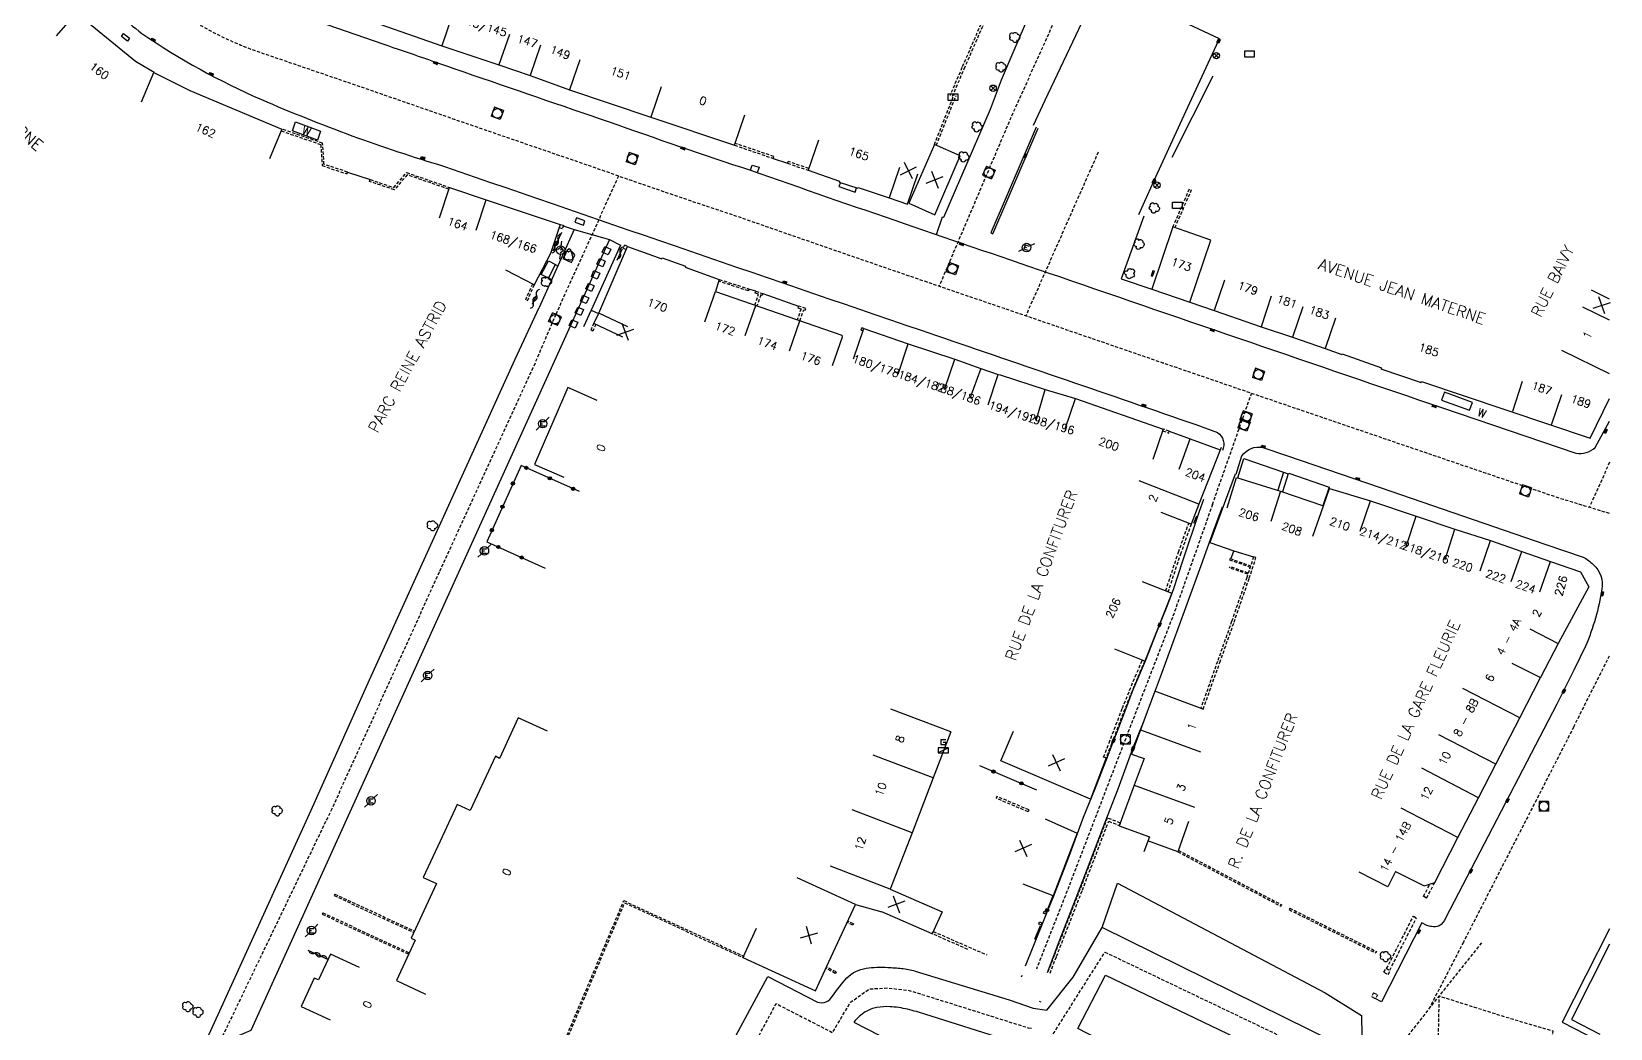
# Model space of a CAD drawing. Header units: millimetres. Extents: x 185000 to 186002, y 127000 to 128000.
# Drawn here: x 185753.5 to 186000.1, y 127197.4 to 127353.1 of the extents above; entities that cross this region are included whole.
import ezdxf
from ezdxf.enums import TextEntityAlignment as Align

# ---------------------------------------------------------------- set-up
doc = ezdxf.new("R2010")
doc.units = ezdxf.units.MM
doc.linetypes.add('DASHED', pattern=[0.75, 0.5, -0.25])
doc.layers.get('0').update_dxf_attribs({"linetype": 'CONTINUOUS'})
for name, color, linetype in [('W0001', 6, 'DASHED'), ('W0008', 7, 'CONTINUOUS'), ('W0100', 7, 'CONTINUOUS'), ('W0105', 7, 'CONTINUOUS'), ('W0112', 1, 'DASHED'), ('W0300', 7, 'CONTINUOUS'), ('W0302', 3, 'CONTINUOUS'), ('W0310', 3, 'CONTINUOUS'), ('W0322', 7, 'CONTINUOUS'), ('W0334', 7, 'CONTINUOUS'), ('W0400', 7, 'CONTINUOUS'), ('W0420', 7, 'CONTINUOUS'), ('W0432', 7, 'CONTINUOUS'), ('W0469', 7, 'CONTINUOUS'), ('W0471', 7, 'CONTINUOUS'), ('W0984', 7, 'CONTINUOUS'), ('W0989', 7, 'CONTINUOUS'), ('W0991', 7, 'CONTINUOUS'), ('W1102', 7, 'CONTINUOUS'), ('W1471', 7, 'CONTINUOUS')]:
    doc.layers.add(name, color=color, linetype=linetype)
doc.styles.get("Standard").update_dxf_attribs({"font": 'romans.shx', "width": 0.85})

# ---------------------------------------------------------------- blocks, each defined once
blk = doc.blocks.new('t322o')
at = {"color": 0, "linetype": 'Continuous'}
for radius in [0.25, 0.15]:
    blk.add_circle((0, 0), radius, dxfattribs=at)
blk = doc.blocks.new('t310o')
at = {"color": 0, "linetype": 'Continuous'}
for centre, start, end in [((-0.5, 0.38), 216.8699, 323.1304), ((0.5, -0.37), 36.8699, 143.1303)]:
    blk.add_arc(centre, 0.625, start, end, dxfattribs=at)
blk = doc.blocks.new('t991o')
at = {"color": 0, "linetype": 'Continuous'}
for p, q in [((-1, 1), (1, -1)), ((-1, -1), (1, 1))]:
    blk.add_line(p, q, dxfattribs=at)
blk = doc.blocks.new('T300')
for p, q in [((-0.8, 0.51), (-0.86, 0.34)), ((-0.86, 0.34), (-0.86, 0.17)), ((-0.86, 0.17), (-0.74, 0.06)), ((-0.69, 0.63), (-0.8, 0.51)), ((-0.8, -0.06), (-0.74, 0.06)), ((-0.74, 0.06), (-0.69, 0.11)), ((-0.57, 0.69), (-0.69, 0.63)), ((-0.46, 0.69), (-0.57, 0.69)), ((-0.29, 0.63), (-0.46, 0.69)), ((-0.29, 0.63), (-0.17, 0.74)), ((-0.23, 0.57), (-0.29, 0.63)), ((-0.17, 0.74), (-0.06, 0.8)), ((-0.06, 0.8), (0.06, 0.8)), ((0.06, 0.8), (0.23, 0.74)), ((0.23, 0.74), (0.34, 0.63)), ((0.34, 0.63), (0.4, 0.51)), ((0.46, 0.46), (0.34, 0.46)), ((0.4, 0.51), (0.4, 0.46)), ((0.57, 0.4), (0.46, 0.46)), ((0.57, 0.4), (0.69, 0.29)), ((0.69, 0.29), (0.74, 0.17)), ((0.74, 0.06), (0.69, -0.17)), ((0.74, 0.17), (0.74, 0.06)), ((-0.8, -0.17), (-0.8, -0.06)), ((-0.8, -0.23), (-0.8, -0.17)), ((-0.74, -0.34), (-0.8, -0.23)), ((-0.69, -0.4), (-0.74, -0.34)), ((-0.51, -0.46), (-0.69, -0.4)), ((-0.4, -0.46), (-0.51, -0.46)), ((-0.4, -0.46), (-0.34, -0.46)), ((-0.34, -0.46), (-0.34, -0.4)), ((-0.34, -0.51), (-0.34, -0.46)), ((-0.29, -0.63), (-0.34, -0.51)), ((-0.17, -0.74), (-0.29, -0.63)), ((-0.06, -0.8), (-0.17, -0.74)), ((0.06, -0.8), (-0.06, -0.8)), ((0.17, -0.74), (0.06, -0.8)), ((0.23, -0.69), (0.17, -0.74)), ((0.29, -0.46), (0.23, -0.46)), ((0.29, -0.63), (0.23, -0.69)), ((0.46, -0.4), (0.29, -0.46)), ((0.34, -0.51), (0.29, -0.63)), ((0.34, -0.51), (0.34, -0.46)), ((0.57, -0.34), (0.46, -0.4)), ((0.63, -0.29), (0.57, -0.34)), ((0.69, -0.17), (0.63, -0.29))]:
    blk.add_line(p, q)
blk = doc.blocks.new('T471')
for p, q in [((-0.333334, 0.333334), (-0.333334, -0.333334)), ((-0.333334, 0.333334), (0.333334, 0.333334)), ((-0.333334, 0), (0, 0)), ((0.500001, 0.500001), (1.000002, 1.000002)), ((-0.500001, -0.500001), (-1.000002, -1.000002)), ((-0.333334, -0.333334), (0.333334, -0.333334))]:
    blk.add_line(p, q)
blk.add_ellipse((0, 0), major_axis=(0.471405, 0.471405), ratio=1, start_param=5.4977871438, end_param=11.780972451)
blk = doc.blocks.new('T400')
for p, q in [((-0.15, 0.3), (0.15, 0.3)), ((-0.15, -0.25), (-0.15, 0.3)), ((-0.15, 0.15), (0.15, 0.15)), ((-0.15, 0), (0.15, 0)), ((0.15, 0.3), (0.15, -0.25)), ((-0.15, -0.15), (0.15, -0.15)), ((-0.15, -0.25), (-0.15, -0.3)), ((-0.15, -0.3), (0.15, -0.3)), ((0.15, -0.3), (0.15, -0.25))]:
    blk.add_line(p, q)
blk = doc.blocks.new('T420')
for p, q in [((0.75, 0.75), (-0.75, 0.75)), ((-0.75, 0.75), (-0.75, -0.75)), ((0.75, 0.75), (0.75, -0.75)), ((0.75, -0.75), (-0.75, -0.75))]:
    blk.add_line(p, q)
blk.add_ellipse((0, 0), major_axis=(-0.53, 0.53), ratio=1, start_param=3.926991, end_param=10.210176)
blk = doc.blocks.new('t112o')
at = {"color": 0, "linetype": 'Continuous'}
for p, q in [((-0.5, 0.5), (0.5, 0.5)), ((-0.5, -0.5), (-0.5, 0.5)), ((0.5, 0.5), (0.5, -0.5)), ((0.5, -0.5), (-0.5, -0.5))]:
    blk.add_line(p, q, dxfattribs=at)
blk = doc.blocks.new('T432')
at = {"flags": 128}
for points in [[(0.8, 0.8), (-0.8, 0.8)], [(-0.8, 0.8), (-0.8, 0)], [(0.8, 0.8), (-0.8, 0)], [(-0.8, 0), (0.8, 0)], [(-0.4, 2.1), (-0.4, 1.3)], [(-0.4, 1.3), (0.4, 1.3)], [(-0.39, 2.1), (0.41, 2.1)], [(0, 1.7), (0.4, 1.7)], [(0.4, 1.3), (0.4, 1.7)], [(0.8, 0), (0.8, 0.8)]]:
    blk.add_lwpolyline(points, dxfattribs=at)
blk = doc.blocks.new('T1471')
at = {"color": 0, "linetype": 'Continuous', "flags": 128}
blk.add_lwpolyline([(-0.75, -0.5), (-0.75, 0.5), (0.75, 0.5), (0.75, -0.5), (-0.75, -0.5)], dxfattribs=at)
blk = doc.blocks.new('T469')
at = {"color": 0, "linetype": 'Continuous', "flags": 128}
for points in [[(-0.35, 0.35), (0.35, -0.35)], [(-0.35, -0.35), (0.35, 0.35)]]:
    blk.add_lwpolyline(points, dxfattribs=at)
at = {"color": 0, "linetype": 'Continuous'}
blk.add_circle((0, 0), 0.5, dxfattribs=at)

msp = doc.modelspace()

# ---------------------------------------------------------------- linework, layer by layer
at = {"layer": 'W0001'}
for p, q in [((185994.39, 127244.47), (186000, 127255.6)), ((185994.39, 127244.47), (185977.17, 127210.85)), ((185977.17, 127210.85), (185971.8, 127200.46)), ((185909.19, 127197.47), (185909.89, 127197.37))]:
    msp.add_line(p, q, dxfattribs=at)
for points in [[(185975.1, 127469.52), (185952.05, 127447.35), (185944.69, 127432.34), (185936.32, 127414.45), (185934.02, 127409.75), (185927.82, 127396.33), (185920.29, 127380.25), (185917.83, 127373.4), (185917.16, 127366.64), (185915.72, 127360.22), (185906.5, 127339.71)], [(185835.39, 127308.91), (185831.84, 127300.57), (185817.19, 127268.65), (185800.43, 127231.7), (185783.04, 127195.52), (185773.71, 127173.49), (185755.47, 127135.41), (185739.22, 127098.78), (185737.94, 127094.6), (185733.74, 127084.94), (185724.33, 127064.23), (185719.57, 127054.14), (185716.17, 127049.99), (185712.64, 127047.31), (185708.91, 127044.94), (185704.85, 127043.08)], [(185937.97, 127279.24), (185931.98, 127262.27), (185923.59, 127240.54), (185915.27, 127218.84), (185910.46, 127206.61)], [(185980, 127210.74), (185971.58, 127200.19), (185963, 127189.15), (185955.25, 127174.04), (185948.75, 127160.52), (185941.25, 127146.6), (185934.3, 127132.51), (185926.74, 127118.03), (185923.01, 127111.32), (185920.49, 127105.15), (185906.81, 127076.25), (185890.72, 127044.14), (185874.33, 127012.27), (185868.2, 127005.43), (185861.12, 127000)]]:
    msp.add_lwpolyline(points, dxfattribs=at)
at = {"layer": 'W0001', "flags": 128}
msp.add_lwpolyline([(186000, 127277.81, 0.001774), (185992.3, 127280.15), (185971.49, 127287.23, -0.000957), (185911.5, 127307.78, -0.002116), (185863.38, 127324.35, -0.005592), (185841.26, 127331.93, -0.000566), (185818.58, 127339.73, 0.000831), (185805.95, 127344.11), (185797.35, 127347.06), (185790.29, 127349.48, -0.066146), (185777.81, 127355.37, -0.009542), (185774.32, 127357.63, -0.003353), (185767.03, 127363.62, -0.003353)], format="xyb", dxfattribs=at)
for points in [[(185906.5, 127339.71), (185895.27, 127313.32)], [(185920.13, 127334.29), (185908.81, 127308.7)], [(185845.2, 127330.54), (185835.39, 127308.91)], [(185937.97, 127279.24), (185944.08, 127296.59)], [(186000, 127285.82), (185996.82, 127278.78)], [(185912.71, 127195.9), (185921.17, 127209.29)], [(185921.17, 127209.29), (185946.79, 127197.03), (185962.99, 127189.13)], [(185758.22, 127000), (185760.17, 127003.73), (185770.3, 127023.16), (185783.46, 127048.32), (185798.59, 127077.27), (185806.76, 127093.32), (185819.38, 127117.45), (185838.81, 127154.42), (185843.18, 127152.01), (185845.33, 127155.77), (185851.86, 127167.94), (185868.14, 127198.09), (185869.82, 127201.24), (185878.63, 127196.72), (185880.2, 127199.38), (185881.45, 127201.47), (185884.38, 127203.55), (185887.23, 127203.69), (185890.61, 127203.31), (185909.19, 127197.47)], [(185900.53, 127000), (185916.66, 127031.53), (185919.81, 127039.44), (185924.99, 127050.66), (185958.24, 127123.26), (185966.63, 127135.46), (185966.63, 127135.46), (185976.19, 127154.28), (185988.44, 127178.41), (185990.11, 127189.86), (185991.18, 127196.92), (185983.71, 127199.13), (185973.35, 127202.41), (185972.86, 127178.75), (185967.23, 127167.79), (185949.81, 127133.37), (185947.25, 127128.28)]]:
    msp.add_lwpolyline(points, dxfattribs=at)
at = {"layer": 'W0008'}
for points in [[(185903.31, 127341), (185905, 127345.57), (185906.98, 127350.22), (185909.38, 127355.78), (185911.4, 127360.41), (185913.22, 127365.02), (185913.68, 127366.4), (185913.97, 127366.99), (185914.65, 127369.99), (185915.17, 127372.92), (185915.27, 127374.06), (185914.78, 127376.5), (185916.8, 127380.82), (185923.42, 127394.6), (185929.28, 127406.76), (185930.89, 127410.01), (185931.12, 127410.77), (185931.15, 127411.31), (185931.14, 127411.98), (185930.93, 127412.58), (185930.64, 127413.1), (185930.27, 127413.47), (185930.01, 127413.7), (185920.85, 127417.91)], [(185926.47, 127324.54), (185928.83, 127329.76), (185934.14, 127341.29), (185938.93, 127351.66), (185939.05, 127351.97), (185931.81, 127355.35), (185928.19, 127357.05), (185928.62, 127357.92), (185920.87, 127361.46), (185920.68, 127361.2), (185916.1, 127351.46), (185911.79, 127342.36), (185909.99, 127338.45)], [(185838.3, 127322.2), (185832.81, 127310.01)], [(185843.78, 127320.61), (185837.95, 127307.75)], [(185936.55, 127279.99), (185935.91, 127278.12), (185933.27, 127270.35), (185931.84, 127265.9), (185930.75, 127263.01), (185929.72, 127260.46), (185927.44, 127254.77), (185925.5, 127250.09), (185924.21, 127246.8), (185923.04, 127243.67), (185922.52, 127242.35), (185921.37, 127239.35), (185919.55, 127234.65), (185917.8, 127230.31), (185915.53, 127224.21), (185913.14, 127218.05), (185911.94, 127215.13), (185909.91, 127210.04), (185908.73, 127207.11)], [(185912.18, 127206.11), (185914.01, 127210.96), (185917.78, 127220.6), (185921.22, 127229.59), (185923.26, 127234.79), (185925.55, 127241.09), (185927.18, 127245.24), (185929.84, 127252.29), (185933.82, 127263.15), (185936.21, 127269.68), (185938.18, 127275.21), (185939.52, 127278.88)]]:
    msp.add_lwpolyline(points, dxfattribs=at)
for points in [[(185812.71, 127394.73), (185805.2, 127384.46), (185793.42, 127368.26, 0.05922), (185790.35, 127360.32, 0.31414), (185791.19, 127357.4, 0.120904), (185792.57, 127356.62), (185799.78, 127354.16), (185808.39, 127351.2, -0.000831), (185821.04, 127346.82, 0.000566), (185843.74, 127339.01, 0.005617), (185865.79, 127331.45, 0.002119), (185913.93, 127314.88, 0.000957), (185973.9, 127294.32), (185973.9, 127294.32), (185994.73, 127287.25, 0.238489), (185997.72, 127288.12), (185997.72, 127288.12), (186000, 127292.27)], [(185763.17, 127359.03, 0.003453), (185770.74, 127352.81, 0.046547), (185789.42, 127342.51, 0.030223), (185818.01, 127332.05, 0.000743), (185894.87, 127305.62, -0.001684), (185935.39, 127291.7)], [(185935.39, 127291.7), (185935.39, 127291.7), (185938.75, 127290.47, -0.36581), (185939.53, 127287.65)], [(185941.65, 127283.95), (185942.58, 127286.83, -0.312266), (185945.84, 127288.14), (185949.67, 127286.81), (185964.18, 127281.86), (185990.06, 127272.99), (185995.85, 127271.01, -0.081), (185997.44, 127269.83, -0.276357), (185998.76, 127265.98, -0.063369), (185996.25, 127257.11), (185994.46, 127253.46), (185991.74, 127248.05)], [(185991.74, 127248.05), (185974.38, 127214.59, -0.15431), (185973.37, 127213.38, -0.144667), (185972.19, 127213.27, -0.09776), (185971.46, 127213.46), (185970.69, 127213.85), (185964.36, 127201.5), (185963.36, 127202.04)]]:
    msp.add_lwpolyline(points, format="xyb", dxfattribs=at)
at = {"layer": 'W0008', "flags": 128}
for points in [[(185739.71, 127105.02), (185761.64, 127153.3), (185772.43, 127177.15), (185782.95, 127200.13), (185797.19, 127231.46), (185806.32, 127251.85), (185829.08, 127301.93), (185832.81, 127310.01), (185832.81, 127310.01)], [(186000, 127212.91), (185992.58, 127198.32), (186000, 127194.55)], [(185916.93, 127197.35), (185921.25, 127205.69), (185945.39, 127194.13), (185958.48, 127187.74), (185953.61, 127178.35), (185916.93, 127197.35), (185916.93, 127197.35)]]:
    msp.add_lwpolyline(points, dxfattribs=at)
for points in [[(185837.95, 127307.75), (185787.77, 127197.02), (185785.2, 127195.96), (185779.43, 127183.36), (185780.32, 127180.8), (185774.11, 127166.96), (185758.14, 127131.86), (185755.71, 127131.08), (185739.64, 127095.65), (185740.69, 127093.45), (185727.91, 127065.24), (185723.26, 127055.09, -0.0161), (185722.41, 127053.36, -0.0244), (185721.41, 127051.69, -0.0394), (185720.05, 127049.96, -0.057), (185718.39, 127048.52), (185714.37, 127045.81), (185714.37, 127045.81)], [(185849.08, 127169.44), (185865.36, 127199.58), (185868.5, 127205.48), (185876.27, 127201.48, 0.3823), (185878.61, 127202.43, -0.0225), (185880.85, 127205.26, -0.1562), (185883.88, 127206.78, -0.0542), (185887.25, 127206.89, -0.0171), (185889.42, 127206.74, -0.0468), (185891.52, 127206.33), (185906.21, 127201.85), (185909.94, 127200.55), (185912.12, 127200.24), (185916.19, 127205.36), (185920.72, 127213.13), (185923.13, 127220.06), (185955.58, 127202.92), (185961.25, 127199.39), (185961.35, 127193.07), (185920.72, 127213.13), (185920.72, 127213.13)], [(185906.22, 127195.45), (185893.06, 127199.58, 0.0181), (185890.36, 127200.35, 0.0491), (185887.57, 127200.76, 0.0551), (185885.57, 127200.63, 0.0907), (185883.75, 127199.96, 0.0509), (185882.81, 127199.23, 0.0162), (185881.95, 127198.36), (185887.93, 127195.26), (185933.59, 127171.29), (185946.44, 127164.68), (185950.78, 127172.96), (185906.22, 127195.45), (185906.22, 127195.45)]]:
    msp.add_lwpolyline(points, format="xyb", dxfattribs=at)
at = {"layer": 'W0100'}
for p, q in [((185833.12, 127315.17), (185834.26, 127317.32)), ((185834.26, 127317.32), (185835.38, 127316.72)), ((185834.24, 127314.58), (185833.12, 127315.17)), ((185834.24, 127314.58), (185835.38, 127316.72)), ((185996.95, 127289.57), (186000, 127295.79)), ((185965.35, 127219.51), (185960.9, 127221.78)), ((185966.58, 127221.91), (185965.35, 127219.51))]:
    msp.add_line(p, q, dxfattribs=at)
for points in [[(185760.85, 127355.55), (185760.95, 127355.66), (185769.78, 127348.52), (185772.67, 127346.77), (185772.64, 127346.72), (185778.25, 127343.93), (185792.63, 127337.87), (185790.69, 127333.26)], [(185803.58, 127355.76), (185817.6, 127350.89), (185826.52, 127347.92), (185831.38, 127346.26), (185837.56, 127343.99), (185850.23, 127339.77), (185863.31, 127335.36), (185864.91, 127340.1)], [(185876.42, 127336.17), (185874.81, 127331.44), (185879.72, 127329.76), (185879.67, 127329.61), (185882.58, 127328.63), (185882.63, 127328.77), (185887.48, 127327.12), (185890.33, 127326.16), (185891.93, 127330.9)], [(185817.22, 127324.03), (185818.81, 127328.77), (185824.53, 127326.85), (185836.1, 127323), (185834.59, 127318.45), (185832.02, 127313.53), (185827.59, 127315.84)], [(185845.89, 127305.36), (185841.37, 127307.5), (185842.13, 127309.1), (185846.63, 127319.55), (185851.96, 127317.63), (185852, 127317.76), (185855.66, 127316.45), (185855.61, 127316.32), (185860.94, 127314.4), (185860.34, 127312.52), (185880.09, 127305.67), (185880.12, 127305.36), (185878.57, 127300.9)], [(185881.9, 127301.97), (185883.52, 127306.7), (185890.44, 127304.32), (185897.73, 127301.94), (185901.77, 127300.5), (185900.09, 127295.79)], [(185902.96, 127294.8), (185904.52, 127299.55), (185904.83, 127299.46), (185911.83, 127297.17), (185916.57, 127295.78), (185930.29, 127291), (185928.65, 127286.28)], [(185939.32, 127288.12), (185937.19, 127282.71), (185935.83, 127279.27), (185934.63, 127276.16), (185929.97, 127277.96)], [(185932.78, 127284.76), (185934.47, 127289.47), (185939.18, 127287.78)], [(185941.51, 127283.99), (185937.57, 127273.27), (185941.29, 127271.97), (185944.36, 127271.04)], [(185940.24, 127278.7), (185941.73, 127283.47), (185948.6, 127281.33), (185955.3, 127279), (185956.26, 127281.73), (185962.65, 127279.81), (185969.79, 127277.38), (185975.84, 127275.38), (185981.42, 127273.58), (185986.3, 127271.9), (185990.75, 127270.33), (185995.45, 127268.71), (185996.74, 127266.36), (185991.98, 127257.49), (185989.22, 127252.18)], [(185926.97, 127267.2), (185931.61, 127265.35), (185927.39, 127254.75), (185922.74, 127256.6)], [(185966.58, 127221.91), (185971.02, 127219.65), (185972.69, 127220.19), (185976.3, 127227.19), (185979.53, 127233.42), (185982.23, 127238.63), (185985.98, 127245.89), (185989.22, 127252.18)], [(185936.36, 127247.29), (185928.97, 127250.05), (185926.73, 127244.04), (185925.32, 127240.24), (185927.3, 127239.53), (185925.76, 127235.39), (185923.42, 127229.02), (185928.11, 127227.29)], [(185897.08, 127243.72), (185894.34, 127236.5), (185891.05, 127227.95), (185887.63, 127219.12), (185887.64, 127219.12), (185895.76, 127215.58), (185894.2, 127212.15), (185886.31, 127215.58)], [(185921.35, 127239.62), (185918.9, 127233.19), (185904.92, 127239.2), (185906.89, 127243.79)], [(185911.83, 127230.12), (185916.84, 127227.89), (185913.07, 127218.1), (185908.4, 127219.9)]]:
    msp.add_lwpolyline(points, dxfattribs=at)
for points in [[(185794.28, 127337.61), (185794.77, 127339.02), (185798.66, 127337.54), (185798.17, 127336.13)], [(185894.53, 127335.47), (185890.56, 127326.29), (185894.59, 127324.51), (185898.56, 127333.69)], [(185931.8, 127322.59), (185928.5, 127312.89), (185934.41, 127310.84), (185937.71, 127320.54)], [(185928.68, 127315.75), (185928.38, 127314.97), (185928.6, 127314.88), (185928.9, 127315.67)], [(185974.2, 127296.78), (185973.75, 127295.55), (185978.14, 127293.95), (185978.58, 127295.17)]]:
    msp.add_lwpolyline(points, close=True, dxfattribs=at)
at = {"layer": 'W0100', "flags": 128}
for points in [[(185939.85, 127314.29), (185938.21, 127309.56), (185945.56, 127307.01), (185950.46, 127305.38), (185955.59, 127303.62), (185958.19, 127302.66)], [(185958.19, 127302.66), (185958.24, 127302.79), (185964.35, 127300.59), (185964.29, 127300.41), (185970.55, 127298.27), (185970.61, 127298.46), (185996.95, 127289.57)], [(185841.89, 127295.48), (185837.31, 127297.49), (185832.06, 127285.5), (185836.64, 127283.49), (185836.64, 127283.49)], [(185834.09, 127243.8), (185829.55, 127245.9), (185826.61, 127239.56), (185825.97, 127239.9), (185822.03, 127231.39), (185819.99, 127232.33), (185817.35, 127226.64), (185814.71, 127220.94), (185816.75, 127219.99), (185812.8, 127211.48), (185813.46, 127211.18), (185810.52, 127204.84), (185815.06, 127202.73), (185815.06, 127202.73)], [(185934.22, 127229.68), (185932.55, 127224.96), (185927.89, 127226.69)], [(185928.11, 127227.29), (185927.27, 127224.96)], [(185866.72, 127212.99), (185864.64, 127208.44), (185875.98, 127203.24), (185878.07, 127207.78), (185882.19, 127216.75), (185886.31, 127215.58)], [(185804.77, 127206.87), (185800.23, 127208.97), (185798.36, 127204.94), (185797.65, 127205.24), (185795.61, 127200.78), (185800.16, 127198.7), (185800.16, 127198.7)], [(186000, 127210.51), (185994.03, 127198.76), (185998.48, 127196.49), (185998.48, 127196.49)]]:
    msp.add_lwpolyline(points, dxfattribs=at)
at = {"layer": 'W0105'}
for p, q in [((185935.45, 127277.42), (185935.01, 127276.27)), ((185940.91, 127270.82), (185941.31, 127271.96))]:
    msp.add_line(p, q, dxfattribs=at)
at = {"layer": 'W0112'}
for p, q in [((185934.63, 127276.15), (185933.03, 127271.63)), ((185933.03, 127271.63), (185931.04, 127265.63)), ((185940.71, 127270.79), (185943.92, 127269.65)), ((185943.55, 127268.52), (185940.74, 127269.5)), ((185938.74, 127254.68), (185936.15, 127247.39)), ((185922.2, 127241.84), (185921.34, 127239.62)), ((185904.29, 127233.62), (185904.16, 127233.34)), ((185909.29, 127231.51), (185904.29, 127233.62)), ((185932.55, 127224.96), (185948.67, 127216.45)), ((185932.63, 127225.2), (185948.79, 127216.67)), ((185800.89, 127218.35), (185800.78, 127218.12)), ((185800.78, 127218.12), (185813.21, 127212.36)), ((185800.89, 127218.35), (185813.32, 127212.59)), ((185970.93, 127217.99), (185971.97, 127219.96)), ((185971.42, 127217.73), (185972.69, 127220.19)), ((185832.8, 127185.98), (185846.03, 127217.33)), ((185833.03, 127185.88), (185846.16, 127217)), ((185846.03, 127217.33), (185864.75, 127208.67)), ((185846.16, 127217), (185864.65, 127208.44)), ((185948.67, 127216.45), (185948.79, 127216.67)), ((185950.04, 127216.16), (185949.93, 127215.93)), ((185949.93, 127215.93), (185963.47, 127209.16)), ((185950.04, 127216.16), (185963.58, 127209.39)), ((185971.42, 127217.73), (185970.93, 127217.99)), ((185799.04, 127215.42), (185798.94, 127215.2)), ((185798.94, 127215.2), (185812.43, 127208.95)), ((185799.04, 127215.42), (185812.53, 127209.17)), ((185881.79, 127213.5), (185880.88, 127213.91)), ((185881.89, 127213.73), (185880.99, 127214.14)), ((185881.89, 127213.73), (185881.79, 127213.5)), ((185911.21, 127213.53), (185910.84, 127213.68)), ((185911.34, 127213.85), (185911.21, 127213.53)), ((185911.93, 127215.2), (185911.56, 127215.35)), ((185912.05, 127215.52), (185911.93, 127215.2)), ((185965.16, 127206.72), (185969.35, 127214.89)), ((185965.65, 127206.46), (185969.84, 127214.64)), ((185969.35, 127214.89), (185969.84, 127214.64)), ((185899.77, 127209.71), (185894.2, 127212.15)), ((185864.75, 127208.67), (185864.65, 127208.44)), ((185963.58, 127209.39), (185963.47, 127209.16)), ((185879.06, 127205.97), (185877.59, 127206.74)), ((185879.17, 127206.19), (185877.69, 127206.96)), ((185879.17, 127206.19), (185879.06, 127205.97)), ((185964.75, 127206.16), (185965.08, 127206.76)), ((185964.75, 127206.16), (185965.41, 127205.8)), ((185965.08, 127206.76), (185965.74, 127206.41)), ((185965.41, 127205.8), (185965.74, 127206.41)), ((185908.21, 127205.63), (185908.11, 127205.4)), ((185911.2, 127201.48), (185910.97, 127201.58)), ((185963.13, 127202.94), (185962.83, 127202.33)), ((185962.83, 127202.33), (185963.46, 127202.02)), ((185963.13, 127202.94), (185963.76, 127202.63)), ((185963.76, 127202.63), (185963.46, 127202.02))]:
    msp.add_line(p, q, dxfattribs=at)
for points in [[(185920.3, 127417.42), (185920.14, 127417.06), (185923.82, 127415.35), (185923.77, 127415.24), (185927.42, 127413.57), (185927.32, 127413.37), (185927.42, 127413.34), (185924.32, 127406.29), (185917.65, 127391), (185912.81, 127379.82), (185906.5, 127365.26), (185901.79, 127354.27), (185898.84, 127347.48), (185896.98, 127343.15)], [(185897.36, 127343.02), (185899.21, 127347.32), (185902.16, 127354.12), (185906.87, 127365.1), (185913.18, 127379.66), (185918.01, 127390.84), (185924.68, 127406.13), (185927.97, 127413.58), (185927.89, 127413.61), (185927.97, 127413.77), (185924.31, 127415.44), (185924.36, 127415.55)], [(185894.53, 127335.47), (185897.63, 127343.26)], [(185894.83, 127335.33), (185897.94, 127343.14)], [(185792.52, 127337.6), (185798.7, 127335.47), (185798.91, 127332.17), (185802.8, 127330.88), (185802.89, 127331.16), (185799.2, 127332.39), (185798.99, 127335.69), (185792.63, 127337.87)], [(185863.31, 127335.36), (185869.35, 127333.31), (185869.45, 127333.6), (185863.41, 127335.65)], [(185874.91, 127331.72), (185871.69, 127332.83), (185871.6, 127332.55), (185874.81, 127331.44)], [(185818.71, 127328.48), (185812.19, 127330.74), (185810.19, 127328.4), (185806.31, 127329.7), (185806.41, 127329.99), (185810.1, 127328.75), (185812.1, 127331.09), (185818.81, 127328.77)], [(185836.1, 127323), (185836.59, 127322.86), (185836.44, 127322.3), (185835.93, 127322.47)], [(185846.63, 127319.55), (185846.14, 127319.77), (185845.92, 127319.27), (185846.42, 127319.05)], [(185860.94, 127314.4), (185865.58, 127312.89), (185865.48, 127312.61), (185860.85, 127314.12)], [(185831.76, 127313.67), (185830.57, 127310.98)], [(185832.02, 127313.53), (185830.85, 127310.86)], [(185866.49, 127310.38), (185867.08, 127312.08), (185866.53, 127312.26), (185866.63, 127312.54), (185867.75, 127312.18), (185867.66, 127311.9), (185867.42, 127311.97), (185866.83, 127310.27)], [(185873.52, 127307.94), (185874.12, 127309.65), (185874.36, 127309.57), (185874.46, 127309.85), (185873.33, 127310.24), (185873.23, 127309.96), (185873.71, 127309.79), (185873.11, 127308.09)], [(185841.64, 127307.37), (185841.19, 127306.33), (185840.91, 127306.45), (185841.37, 127307.5)], [(185883.52, 127306.7), (185883.18, 127306.82), (185883.07, 127306.48), (185883.4, 127306.36)], [(185930.19, 127290.72), (185931.13, 127290.39), (185931.23, 127290.68), (185930.29, 127291)], [(185932.65, 127271.76), (185934.26, 127276.29), (185934.63, 127276.15)], [(185931.04, 127265.63), (185930.66, 127265.75), (185932.65, 127271.76)], [(185944.38, 127271.04), (185943.33, 127267.82), (185940.96, 127260.96), (185938.74, 127254.68)], [(185940.71, 127270.79), (185940.61, 127270.6), (185943.86, 127269.46)], [(185943.71, 127267.7), (185944.76, 127270.92), (185944.38, 127271.04)], [(185936.15, 127247.39), (185936.52, 127247.26), (185939.12, 127254.55), (185941.34, 127260.83), (185943.71, 127267.7)], [(185943.49, 127268.34), (185940.64, 127269.33), (185940.74, 127269.5)], [(185927.39, 127254.76), (185926.27, 127252.16), (185924.27, 127247.25), (185922.2, 127241.84)], [(185925.9, 127252.32), (185927.02, 127254.91), (185927.39, 127254.76)], [(185921.34, 127239.62), (185920.97, 127239.76), (185921.83, 127241.98), (185923.9, 127247.4), (185925.9, 127252.32)], [(185909.29, 127231.51), (185909.16, 127231.22), (185904.16, 127233.34)], [(185923.58, 127229.45), (185921.53, 127230.26), (185917.27, 127219.1), (185913.24, 127208.75), (185912.22, 127206.1)], [(185912.61, 127205.98), (185913.61, 127208.61), (185917.65, 127218.96), (185921.76, 127229.74)], [(185921.76, 127229.74), (185923.43, 127229.08), (185923.58, 127229.45)], [(185911.56, 127215.35), (185911.68, 127215.67), (185912.05, 127215.52)], [(185910.84, 127213.68), (185910.96, 127214), (185911.34, 127213.85)], [(185894.2, 127212.15), (185894.36, 127212.52), (185902.75, 127208.85)]]:
    msp.add_lwpolyline(points, dxfattribs=at)
at = {"layer": 'W0112', "flags": 128}
for points in [[(185931.8, 127322.59), (185934.42, 127328.61)], [(185932.12, 127322.48), (185934.73, 127328.48)]]:
    msp.add_lwpolyline(points, dxfattribs=at)
at = {"layer": 'W0302'}
msp.add_line((185938.05, 127346.15), (185931.63, 127333.46), dxfattribs=at)
at = {"layer": 'W0310'}
msp.add_line((185796.69, 127209.6), (185799.85, 127208.14), dxfattribs=at)
for points in [[(185836.28, 127321.74), (185834.96, 127318.83)], [(185844.97, 127317.38), (185845.8, 127319.23)], [(185832.41, 127311.92), (185831.72, 127310.48)]]:
    msp.add_lwpolyline(points, dxfattribs=at)
at = {"layer": 'W0322'}
for p, q in [((185901.58, 127238.43), (185910.46, 127234.66)), ((185913.02, 127218.06), (185912.05, 127215.6)), ((185910.23, 127211.31), (185911.09, 127213.46))]:
    msp.add_line(p, q, dxfattribs=at)
at = {"layer": 'W0322', "flags": 128}
msp.add_lwpolyline([(185839.1, 127281.24), (185829.98, 127285.34), (185824.61, 127273.4), (185833.73, 127269.3), (185833.73, 127269.3)], dxfattribs=at)
at = {"layer": 'W0334'}
for points in [[(185768.5, 127351.62), (185767.57, 127352.35), (185767.91, 127352.8), (185768.84, 127352.07)], [(185838.63, 127324.01), (185838.38, 127323.32), (185839.71, 127322.88), (185839.96, 127323.57)], [(185837.18, 127318.92), (185836.52, 127317.65), (185837.87, 127317.04), (185838.17, 127317.68), (185837.75, 127318.94), (185837.51, 127319.17)]]:
    msp.add_lwpolyline(points, close=True, dxfattribs=at)
for points in [[(185894.86, 127321.39), (185895.82, 127324.19), (185896, 127324.12), (185903.31, 127341)], [(185910.45, 127338.16), (185905.59, 127326.87), (185903.35, 127321.68), (185903.67, 127321.54), (185905.91, 127326.73), (185910.76, 127338.02)], [(185865.79, 127331.45), (185866.06, 127332.27), (185867.18, 127331.91), (185866.88, 127331.07)], [(185869.35, 127333.31), (185871.6, 127332.55)], [(185802.89, 127331.16), (185806.41, 127329.99)], [(185879.85, 127329.55), (185879.63, 127328.9), (185882.14, 127328.03), (185882.37, 127328.7)], [(185927.23, 127324.27), (185923.72, 127314.5), (185928.5, 127312.89)], [(185836.56, 127322.75), (185838.3, 127322.2), (185843.78, 127320.61), (185845.52, 127319.75), (185840.95, 127309.59), (185839.72, 127306.97)], [(185866.63, 127312.54), (185865.58, 127312.89)], [(185934.41, 127310.84), (185938.21, 127309.56)], [(185901.77, 127300.5), (185904.52, 127299.55)], [(185931.23, 127290.68), (185934.47, 127289.47)], [(185941.93, 127283.41), (185942.86, 127286.39), (185949.04, 127284.27), (185949.8, 127284.04), (185949.84, 127284.04), (185949.9, 127284.12), (185956.21, 127281.92), (185955.21, 127279.03)]]:
    msp.add_lwpolyline(points, dxfattribs=at)
at = {"layer": 'W0334', "flags": 128}
for points in [[(185834.7, 127314.22), (185834.23, 127314.48)], [(185835.72, 127316.49), (185835.36, 127316.65)], [(185867.75, 127312.18), (185873.33, 127310.24)], [(185840.95, 127309.59), (185842.1, 127309.05)], [(185949.04, 127284.27), (185948.16, 127281.46)], [(185949.8, 127284.04), (185948.91, 127281.22)]]:
    msp.add_lwpolyline(points, dxfattribs=at)
at = {"layer": 'W1102'}
for p, q in [((185757.42, 127352.43), (185760.7, 127356.2)), ((185819.23, 127355.62), (185817.6, 127350.89)), ((185828.15, 127352.65), (185826.52, 127347.92)), ((185833.01, 127350.98), (185831.38, 127346.26)), ((185770.7, 127342.12), (185772.64, 127346.72)), ((185839.18, 127348.72), (185837.56, 127343.99)), ((185851.87, 127344.49), (185850.23, 127339.77)), ((185889.07, 127331.86), (185887.48, 127327.12)), ((185822.95, 127322.1), (185824.53, 127326.85)), ((185858.7, 127307.79), (185860.34, 127312.52)), ((186000, 127311.31), (185997.15, 127312.72)), ((185865, 127305.61), (185866.64, 127310.33)), ((185947.14, 127311.76), (185945.56, 127307.01)), ((185952.09, 127310.11), (185950.46, 127305.38)), ((186000, 127308.01), (185995.83, 127310.04)), ((185846.65, 127306.96), (185842.13, 127309.1)), ((185871.89, 127303.22), (185873.52, 127307.94)), ((185957.21, 127308.34), (185955.59, 127303.62)), ((185888.89, 127299.57), (185890.44, 127304.32)), ((186000, 127299.65), (185992.54, 127303.28)), ((185896.11, 127297.2), (185897.73, 127301.94)), ((185910.42, 127292.37), (185911.83, 127297.17)), ((185986.32, 127298.43), (185984.83, 127293.74)), ((185914.95, 127291.04), (185916.57, 127295.78)), ((185992.49, 127296.35), (185990.89, 127291.61)), ((185935.83, 127279.27), (185926.53, 127282.94)), ((185961.04, 127275.07), (185962.65, 127279.81)), ((185953.66, 127274.27), (185955.3, 127279)), ((185968.22, 127272.64), (185969.79, 127277.38)), ((185974.3, 127270.62), (185975.84, 127275.38)), ((185979.8, 127268.85), (185981.42, 127273.58)), ((185984.64, 127267.18), (185986.3, 127271.9)), ((185989.12, 127265.6), (185990.75, 127270.33)), ((185987.54, 127259.8), (185991.98, 127257.49)), ((185984.75, 127254.42), (185989.22, 127252.18)), ((185985.98, 127245.89), (185977.09, 127250.48)), ((185897.08, 127243.72), (185887.73, 127247.27)), ((185926.73, 127244.04), (185936.11, 127240.56)), ((185982.23, 127238.63), (185973.34, 127243.22)), ((185894.34, 127236.5), (185884.99, 127240.05)), ((185979.53, 127233.42), (185970.66, 127238.03)), ((185925.76, 127235.39), (185935.14, 127231.92)), ((185891.05, 127227.95), (185881.71, 127231.54)), ((185976.3, 127227.19), (185967.42, 127231.79)), ((185882.19, 127216.75), (185873.1, 127220.92)), ((185887.63, 127219.12), (185878.31, 127222.72))]:
    msp.add_line(p, q, dxfattribs=at)
at = {"layer": 'W1102', "flags": 128}
msp.add_lwpolyline([(185948.6, 127281.33), (185947.11, 127276.55)], dxfattribs=at)

# ---------------------------------------------------------------- block references
at = {"layer": 'W0112', "rotation": 245.755899756798}
for p in [(185843.32, 127318.88), (185842.48, 127317.01), (185841.62, 127315.11), (185839.9, 127311.27), (185840.74, 127313.15), (185839.08, 127309.42), (185838.17, 127307.44)]:
    msp.add_blockref('t112o', p, dxfattribs=at)
at = {"layer": 'W0300'}
for p in [(185907.14, 127352.19), (185904.97, 127347.55), (185816.17, 127275.9), (185791.93, 127231.34), (185965.02, 127208.57), (185777.95, 127200.75), (185779.56, 127199.89)]:
    msp.add_blockref('T300', p, dxfattribs=at)
for p, rotation in [((185901.24, 127338.2), 345.733538670738), ((185899.18, 127333.51), 345.733538670738), ((185928.93, 127325.51), 340.982564768025), ((185837.41, 127318.11), 217.528440825152), ((185926.55, 127319.86), 340.982564768025), ((185833.83, 127314.02), 217.528440825152), ((185925.01, 127315.26), 250.243729630412)]:
    msp.add_blockref('T300', p, dxfattribs=dict(at, rotation=rotation))
at = {"layer": 'W0310'}
for p, rotation in [((185835.25, 127319.46), 245.588140861613), ((185835.76, 127320.6), 245.588140861613), ((185845.48, 127318.52), 66.13630317307671), ((185832.41, 127311.92), 244.452029557814), ((185831.87, 127310.79), 244.452029557814), ((185797.74, 127209.12), 335.1527613461547), ((185798.79, 127208.63), 335.1527613461547)]:
    msp.add_blockref('t310o', p, dxfattribs=dict(at, rotation=rotation))
at = {"layer": 'W0322'}
for p, rotation in [((185830.81, 127284.96), 155.7850296663216), ((185828.71, 127282.52), 245.785452678796), ((185834.46, 127283.32), 155.7850296663216), ((185838.11, 127281.68), 155.7850296663216), ((185827.07, 127278.88), 245.785452678796), ((185825.43, 127275.23), 245.785452678796), ((185826.43, 127272.58), 335.785552215143), ((185830.08, 127270.94), 335.785552215143), ((185903.76, 127237.5), 337.0260424377151), ((185908.14, 127235.65), 337.0260424377151), ((185912.15, 127215.85), 248.4198067274168)]:
    msp.add_blockref('t322o', p, dxfattribs=dict(at, rotation=rotation))
at = {"layer": 'W0400'}
for p, rotation in [((185772.56, 127351.8), 59.53549043825699), ((185938.93, 127351.66), 155.2022185873577), ((185781.61, 127346.48), 63.48524736529896), ((185816.64, 127348.21), 71.596437258981), ((185855.29, 127334.88), 70.85843431426296), ((185908.72, 127333.7), 336.621113748671), ((185814.68, 127333.37), 71.47014992969397), ((185928.83, 127329.76), 155.5963207711913), ((185898.8, 127319.9), 71.23461822538201), ((185871.18, 127313.93), 71.005753207835), ((185937.97, 127306.46), 70.87358918463505), ((185927.29, 127294.69), 69.79796999451496), ((185972.62, 127294.58), 72.40544125846503), ((185999.37, 127290.68), 151.7022220694235), ((185945.93, 127288.28), 70.80254623315197), ((185960.67, 127283.24), 73.21307963584906), ((185998.86, 127265.3), 349.3222025733492), ((185929.72, 127260.46), 338.0791390152161), ((185992.86, 127250.07), 332.997160386686), ((185922.52, 127242.35), 338.5006644122583), ((185925.55, 127241.09), 160.0062711561465), ((185984.05, 127232.98), 332.4378960811484), ((185978.33, 127221.95), 332.6786602493914), ((185970.19, 127212.51), 334.7758561736654)]:
    msp.add_blockref('T400', p, dxfattribs=dict(at, rotation=rotation))
at = {"layer": 'W0420'}
for p, rotation in [((185826.26, 127340.33), 339.822539577179), ((185847.34, 127333.26), 341.4035736842591), ((185903.06, 127331.08), 66.56983543244571), ((185897.35, 127316.07), 341.234618225382), ((185835.28, 127308.18), 245.755899756798), ((185945.15, 127299.55), 341.104181531058), ((185942.9, 127291.65), 340.802546233152), ((185943.22, 127292.91), 340.802546233152), ((185986.87, 127281.34), 341.104181531058)]:
    msp.add_blockref('T420', p, dxfattribs=dict(at, rotation=rotation))
for p in [(185924.35, 127242.51), (185989.73, 127232.06)]:
    msp.add_blockref('T420', p, dxfattribs=at)
at = {"layer": 'W0432'}
msp.add_blockref('T432', (185895.92, 127240.41), dxfattribs=at)
at = {"layer": 'W0469'}
for p in [(185938.58, 127349.35), (185903.71, 127344.27), (185929.3, 127329.12)]:
    msp.add_blockref('T469', p, dxfattribs=at)
at = {"layer": 'W0471'}
for p, rotation in [((185836.16, 127318.96), 217.528440825152), ((185908.93, 127319.37), 340.982564768025)]:
    msp.add_blockref('T471', p, dxfattribs=dict(at, rotation=rotation))
for p in [(185833.35, 127291.85), (185824.25, 127271.98), (185815.39, 127252.52), (185806.54, 127232.93), (185797.26, 127212.66)]:
    msp.add_blockref('T471', p, dxfattribs=at)
at = {"layer": 'W0991'}
for p, rotation in [((185890.5, 127331.38), 71.41804679847023), ((185894.59, 127329.97), 336.20854782037), ((185998.79, 127310.35), 64.0778245008685), ((185846.27, 127306.16), 64.64533494003194), ((185913.58, 127238.9), 249.1562273292699), ((185908.42, 127225.51), 248.9302312275885), ((185888.61, 127216.76), 245.5675493895372), ((185874.97, 127211.91), 61.36947267205838)]:
    msp.add_blockref('t991o', p, dxfattribs=dict(at, rotation=rotation))
at = {"layer": 'W1471'}
for p in [(185943.75, 127349.6), (185897.43, 127342.87), (185932.47, 127325.98)]:
    msp.add_blockref('T1471', p, dxfattribs=at)

# ---------------------------------------------------------------- texts
at = {"layer": 'W0984'}
for rotation, p in [(340.8234, (185796.48, 127337.55)), (339.9823, (185980.05, 127293.51))]:
    msp.add_text('W', height=1.25, rotation=rotation, dxfattribs=at).set_placement(p, align=Align.MIDDLE)
at = {"layer": 'W0989'}
for s, rotation, p in [('AVENUE JEAN MATERNE', 319.4445, (185744.56, 127343.88)), ('RUE BAIVY', 63.855, (185991.09, 127314.13)), ('AVENUE JEAN MATERNE', 341.3461, (185967.59, 127312.52)), ('PARC REINE ASTRID', 61.7199, (185812.23, 127300.78)), ('RUE DE LA CONFITURER', 69.8536, (185911.23, 127268.17)), ('RUE DE LA GARE FLEURIE', 65.7221, (185969.71, 127247.16)), ('R. DE LA CONFITURER', 68.8218, (185945.82, 127234.49))]:
    msp.add_text(s, height=1.75, rotation=rotation, dxfattribs=at).set_placement(p, align=Align.MIDDLE)
at = {"layer": 'W0991'}
for s, rotation, p in [('143/145', 342.4969, (185824.07, 127353.94)), ('147', 342.7687, (185830.96, 127351.62)), ('149', 339.8314, (185836.1, 127349.85)), ('160', 323.6528, (185764.11, 127346.97)), ('151', 341.5649, (185845.53, 127346.6)), ('0', 341.4036, (185858.39, 127342.3)), ('162', 336.1171, (185780.7, 127337.69)), ('165', 341.1856, (185882.75, 127334.01)), ('164', 341.4703, (185820.08, 127323.07)), ('168/166', 341.5998, (185828.74, 127320.18)), ('173', 341.2333, (185933.11, 127316.73)), ('179', 340.8736, (185943.5, 127313.02)), ('181', 341.552, (185949.61, 127310.93)), ('170', 340.8807, (185851.25, 127310.38)), ('183', 341.0123, (185954.65, 127309.23)), ('172', 340.868, (185861.85, 127306.7)), ('174', 340.868, (185868.44, 127304.41)), ('1', 64.026, (185996.52, 127305.72)), ('176', 340.868, (185875.23, 127302.06)), ('180/178', 341.0743, (185885.39, 127300.77)), ('185', 341.1954, (185971.77, 127303.39)), ('184/182', 341.8645, (185892.5, 127298.39)), ('188/186', 340.3949, (185898.1, 127296.5)), ('187', 341.3556, (185989.41, 127297.39)), ('194/192', 341.957, (185906.69, 127293.58)), ('189', 341.3556, (185995.52, 127295.33)), ('198/196', 343.7001, (185912.69, 127291.71)), ('200', 340.8277, (185921.8, 127288.66)), ('0', 66.3592, (185842.47, 127288.08)), ('204', 340.2559, (185935.31, 127283.85)), ('2', 68.8731, (185928.7, 127280.24)), ('206', 342.6474, (185943.67, 127277.63)), ('208', 340.8211, (185950.38, 127275.41)), ('210', 340.8416, (185957.87, 127276.17)), ('214/212', 341.304, (185964.63, 127273.85)), ('218/216', 341.6724, (185971.26, 127271.63)), ('220', 342.1054, (185977.05, 127269.74)), ('222', 340.9736, (185982.22, 127268.01)), ('226', 74.7992, (185992.4, 127266.53)), ('224', 340.5662, (185986.88, 127266.39)), ('206', 65.0142, (185922.47, 127263.04)), ('2', 62.5296, (185988.64, 127262.27)), ('4 - 4A', 62.5296, (185984.24, 127258.56)), ('6', 62.9972, (185981.29, 127252.14)), ('8 - 8B', 62.6796, (185977.56, 127245.95)), ('8', 69.2052, (185889.16, 127242.59)), ('1', 69.6602, (185934.73, 127244.53)), ('10', 62.6328, (185974.25, 127239.56)), ('10', 68.9703, (185886.16, 127234.74)), ('3', 69.6602, (185933.09, 127235.03)), ('12', 62.5707, (185971.41, 127234.06)), ('5', 69.8071, (185931.16, 127229.79)), ('14 - 14B', 62.7498, (185966.55, 127225.75)), ('12', 71.4503, (185882.96, 127226.23)), ('0', 65.1396, (185827.75, 127221.8)), ('0', 65.3251, (185805.97, 127201.11))]:
    msp.add_text(s, height=1.25, rotation=rotation, dxfattribs=at).set_placement(p, align=Align.MIDDLE)

doc.saveas('drawing.dxf')
